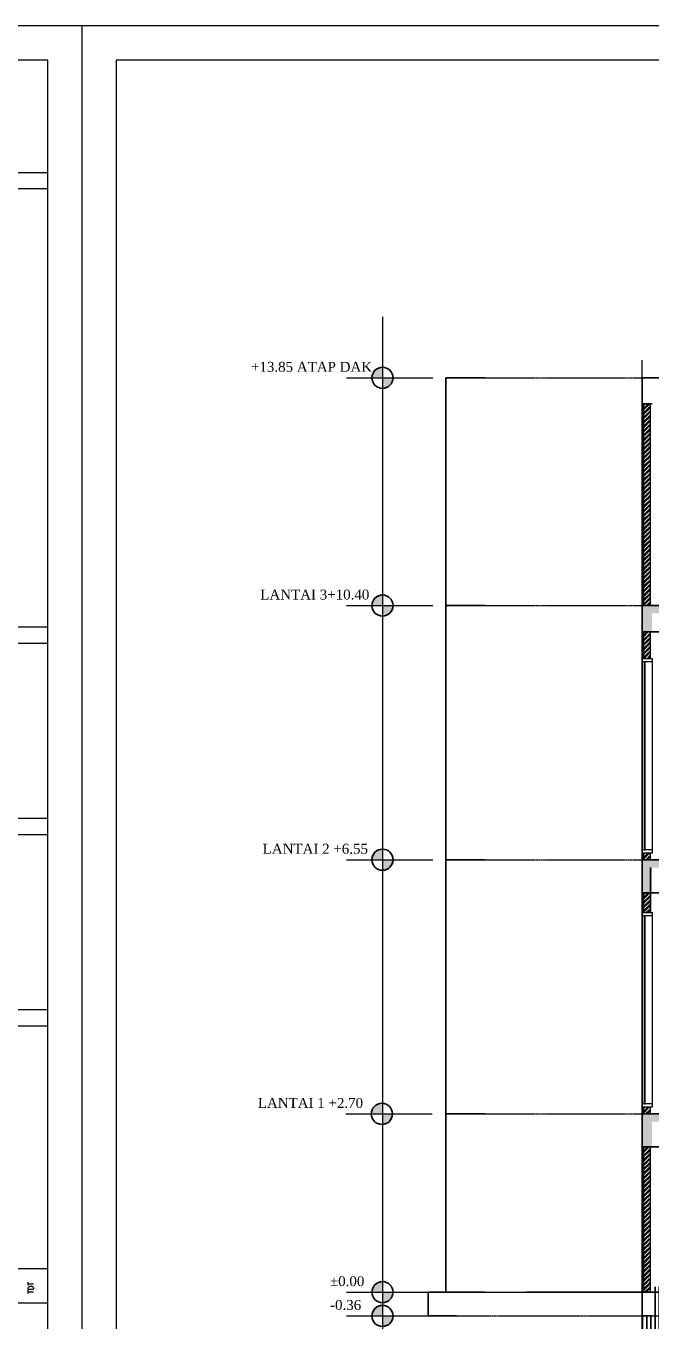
# Model space of a CAD drawing. Header units: millimetres. Extents: x -9564 to 494436, y -140371 to 4257.
# Drawn here: x 451587 to 461051, y -15362 to 4257 of the extents above; entities that cross this region are included whole.
import ezdxf
from ezdxf.enums import TextEntityAlignment as Align

# ---------------------------------------------------------------- set-up
doc = ezdxf.new("R2010")
doc.units = ezdxf.units.MM
doc.header["$MEASUREMENT"] = 0
doc.linetypes.add('DASHED2', pattern=[0.375, 0.25, -0.125])
doc.linetypes.add('HIDDEN2', pattern=[0.1875, 0.125, -0.0625])
doc.layers.get('DEFPOINTS').update_dxf_attribs({"lineweight": 18})
for name, color, linetype, lineweight in [('09-Arsiran', 8, 'Continuous', 5), ('8', 8, 'Continuous', 5), ('AS', 8, 'HIDDEN2', 5), ('DIM', 1, 'Continuous', 5), ('DINDING', 1, 'Continuous', 20), ('LEGEND', 1, 'DASHED2', 50), ('XR-KOP A3_MOZART$0$KOP-A1$0$A-GRSKOP', 1, 'Continuous', 5), ('XR-KOP A3_MOZART$0$KOP-A1$0$A-TXTKOP', 3, 'Continuous', 5)]:
    doc.layers.add(name, color=color, linetype=linetype, lineweight=lineweight)
doc.layers.add('ht', color=14, linetype='Continuous')
doc.layers.add('TEXT', color=4, linetype='Continuous')
doc.styles.get("Standard").update_dxf_attribs({"font": 'arial.ttf'})
doc.styles.add('style1', font='times.ttf', dxfattribs={"height": 0.15})
doc.styles.add('style2', font='times.ttf', dxfattribs={"height": 0.18})
doc.styles.add('XR-KOP A3_MOZART$0$KOP-A1$0$ROMANS', font='romans.shx', dxfattribs={"height": 200})
doc.dimstyles.new('ISO-25', dxfattribs={"dimtxt": 0.18, "dimasz": 0.12, "dimexe": 0.1, "dimexo": 0.1, "dimgap": 0.0625, "dimtad": 1, "dimtoh": 1, "dimdec": 0, "dimlfac": 1000, "dimtxsty": 'style2', "dimblk": 'ARCHTICK', "dimcen": 0.15, "dimclrd": 1, "dimclre": 1, "dimclrt": 4, "dimadec": 0, "dimazin": 0, "dimtfac": 1, "dimtdec": 0, "dimtmove": 0, "dimatfit": 3, "dimldrblk": 'OBLIQUE', "dimfxl": 1, "dimarcsym": 0})
pattern_1 = [(95, (334578.1, -139278.485), (28.018925, 23.5106715), [3.809999, -41.909992]), (40, (334578.1, -139278.485), (-32.0036846, 22.0353416), [3.0479994, -33.5281105]), (145.451445, (334580.434, -139276.525), (-3.984759, 45.546012), [3.238001, -35.618042]), (91.1842, (334570.915, -139271.3), (44.28204, 32.390676), [5.714999, -62.864988]), (141.635558, (334574.605, -139268.6), (-1.417323, 68.56534), [4.857004, -53.427112]), (36.18415, (334570.915, -139271.3), (-1.417323, 68.56534), [4.571993, -50.291937]), (66, (334576.303, -139269.504), (35.903989, 6.9790285), [3.809999, -41.909992]), (11, (334576.303, -139269.504), (-17.307982, 34.788232), [3.0479994, -33.527994]), (116.451445, (334579.295, -139268.923), (18.596007, 41.767261), [3.238001, -35.617981]), (82.5, (334578.1, -139278.485), (-11.52109165, 12.3946804), [0, -33.1215938, 0, -34.0359936, 0, -33.6549937]), (52.5, (334578.1, -139278.485), (-4.7179446, 23.6173956), [0, -19.4055963, 0, -32.359594, 0, -12.8269976]), (12.5, (334570.089, -139286.495), (19.9855688, 18.3652357), [0, -12.6999976, 0, -39.6239925, 0, -52.57799]), (2.5, (334566.497, -139290.087), (17.3527776, 24.544474), [0, -16.509997, 0, -26.314395, 0, -37.337993])]

# ---------------------------------------------------------------- blocks, each defined once
blk = doc.blocks.new('hsdh')
at = {"layer": 'XR-KOP A3_MOZART$0$KOP-A1$0$A-GRSKOP', "linetype": 'Continuous', "lineweight": 5}
for p, q in [((140385, 80618), (145017, 80618)), ((140385, 74466), (145017, 74466)), ((140385, 74244), (145017, 74244)), ((140385, 71876), (145017, 71876)), ((140385, 71654), (145017, 71654)), ((140385, 69286), (145017, 69286)), ((140385, 69063), (145017, 69063)), ((140385, 65781), (145017, 65781)), ((140385, 65781), (145017, 65781)), ((140385, 65317), (145017, 65317))]:
    blk.add_line(p, q, dxfattribs=at)
at = {"layer": 'XR-KOP A3_MOZART$0$KOP-A1$0$A-GRSKOP', "color": 0, "linetype": 'Continuous', "lineweight": 5}
blk.add_lwpolyline([(145480, 82601), (107945, 82601), (107945, 56197), (145480, 56197)], close=True, dxfattribs=at)
at = {"layer": 'XR-KOP A3_MOZART$0$KOP-A1$0$A-GRSKOP', "color": 5, "linetype": 'Continuous', "lineweight": 5}
blk.add_lwpolyline([(145017, 82138), (108409, 82138), (108409, 56660), (145017, 56660)], close=True, dxfattribs=at)
at = {"layer": 'XR-KOP A3_MOZART$0$KOP-A1$0$A-GRSKOP', "linetype": 'Continuous', "lineweight": 5}
blk.add_lwpolyline([(145017, 80396), (140385, 80396)], dxfattribs=at)
at = {"layer": 'XR-KOP A3_MOZART$0$KOP-A1$0$A-TXTKOP', "lineweight": 5, "style": 'XR-KOP A3_MOZART$0$KOP-A1$0$ROMANS'}
blk.add_text('TDT', height=69.5, rotation=90, dxfattribs=at).set_placement((144822, 65440))
blk = doc.blocks.new('_ArchTick')
at = {"color": 0, "linetype": 'ByBlock', "const_width": 0.15}
blk.add_lwpolyline([(-0.5, -0.5), (0.5, 0.5)], dxfattribs=at)
blk = doc.blocks.new('*D835')
at = {"color": 1, "lineweight": -2, "transparency": 16777216}
for p, q in [((458533, -12224), (457945, -12224)), ((457945, -14924), (457945, -12224)), ((458533, -14924), (457945, -14924))]:
    blk.add_line(p, q, dxfattribs=at)
at = {"layer": 'DEFPOINTS', "color": 0, "transparency": 16777216}
for p in [(457945, -12224), (458533, -12224), (458533, -14924)]:
    blk.add_point(p, dxfattribs=at)
at = {"color": 1, "lineweight": -2, "transparency": 16777216, "xscale": 0.12, "yscale": 0.12, "zscale": 0.12}
for p, rotation in [((457945, -12224), 90), ((457945, -14924), 270)]:
    blk.add_blockref('_ArchTick', p, dxfattribs=dict(at, rotation=rotation))
at = {"color": 4, "transparency": 16777216, "insert": (457945, -13574), "char_height": 0.18, "attachment_point": 5, "rotation": 90, "style": 'style2'}
blk.add_mtext('2699999', dxfattribs=at)
blk = doc.blocks.new('_Oblique')
at = {"color": 0, "linetype": 'ByBlock', "lineweight": -2}
blk.add_line((-0.5, -0.5), (0.5, 0.5), dxfattribs=at)
blk = doc.blocks.new('*D836')
at = {"color": 1, "lineweight": -2, "transparency": 16777216}
for p, q in [((458533, -8374), (457945, -8374)), ((457945, -8374), (457945, -12224)), ((458533, -12224), (457945, -12224))]:
    blk.add_line(p, q, dxfattribs=at)
at = {"layer": 'DEFPOINTS', "color": 0, "transparency": 16777216}
for p in [(458533, -8374), (457945, -12224), (458533, -12224)]:
    blk.add_point(p, dxfattribs=at)
at = {"color": 1, "lineweight": -2, "transparency": 16777216, "xscale": 0.12, "yscale": 0.12, "zscale": 0.12}
for p, rotation in [((457945, -8374), 90), ((457945, -12224), 270)]:
    blk.add_blockref('_ArchTick', p, dxfattribs=dict(at, rotation=rotation))
at = {"color": 4, "transparency": 16777216, "insert": (457945, -10299), "char_height": 0.18, "attachment_point": 5, "rotation": 90, "style": 'style2'}
blk.add_mtext('3849999', dxfattribs=at)
blk = doc.blocks.new('*D837')
at = {"color": 1, "lineweight": -2, "transparency": 16777216}
for p, q in [((458533, -4524), (457945, -4524)), ((457945, -8374), (457945, -4524)), ((458533, -8374), (457945, -8374))]:
    blk.add_line(p, q, dxfattribs=at)
at = {"layer": 'DEFPOINTS', "color": 0, "transparency": 16777216}
for p in [(457945, -4524), (458533, -4524), (458533, -8374)]:
    blk.add_point(p, dxfattribs=at)
at = {"color": 1, "lineweight": -2, "transparency": 16777216, "xscale": 0.12, "yscale": 0.12, "zscale": 0.12}
for p, rotation in [((457945, -4524), 90), ((457945, -8374), 270)]:
    blk.add_blockref('_ArchTick', p, dxfattribs=dict(at, rotation=rotation))
at = {"color": 4, "transparency": 16777216, "insert": (457945, -6449), "char_height": 0.18, "attachment_point": 5, "rotation": 90, "style": 'style2'}
blk.add_mtext('3849999', dxfattribs=at)
blk = doc.blocks.new('*D838')
at = {"color": 1, "lineweight": -2, "transparency": 16777216}
for p, q in [((458533, -1074), (457945, -1074)), ((457945, -4524), (457945, -1074)), ((458533, -4524), (457945, -4524))]:
    blk.add_line(p, q, dxfattribs=at)
at = {"layer": 'DEFPOINTS', "color": 0, "transparency": 16777216}
for p in [(457945, -1074), (458533, -1074), (458533, -4524)]:
    blk.add_point(p, dxfattribs=at)
at = {"color": 1, "lineweight": -2, "transparency": 16777216, "xscale": 0.12, "yscale": 0.12, "zscale": 0.12}
for p, rotation in [((457945, -1074), 90), ((457945, -4524), 270)]:
    blk.add_blockref('_ArchTick', p, dxfattribs=dict(at, rotation=rotation))
at = {"color": 4, "transparency": 16777216, "insert": (457945, -2799), "char_height": 0.18, "attachment_point": 5, "rotation": 90, "style": 'style2'}
blk.add_mtext('3449999', dxfattribs=at)
blk = doc.blocks.new('A$C459A4C15')
at = {"layer": 'ht'}
h = blk.add_hatch(color=256, dxfattribs=at)
h.paths.add_polyline_path([(0, 0.0801), (0, 0), (-0.0801, 0, -0.414214)])
h.paths.add_polyline_path([(0, 0), (0.0801, 0, -0.414214), (0, -0.0801)])
blk.add_circle((0, 0), 0.0801, dxfattribs=at)
blk = doc.blocks.new('*D952')
at = {"color": 1, "lineweight": -2, "transparency": 16777216}
for p, q in [((458372, -14924), (457679, -14924)), ((457679, -14924), (457679, -15284)), ((458106, -15284), (457679, -15284))]:
    blk.add_line(p, q, dxfattribs=at)
at = {"layer": 'DEFPOINTS', "color": 0, "transparency": 16777216}
for p in [(458372, -14924), (457679, -15284), (458106, -15284, 0)]:
    blk.add_point(p, dxfattribs=at)
at = {"color": 1, "lineweight": -2, "transparency": 16777216, "xscale": 0.12, "yscale": 0.12, "zscale": 0.12}
for p, rotation in [((457679, -14924), 90), ((457679, -15284), 270)]:
    blk.add_blockref('_ArchTick', p, dxfattribs=dict(at, rotation=rotation))
at = {"color": 4, "transparency": 16777216, "insert": (457679, -15104), "char_height": 0.18, "attachment_point": 5, "rotation": 90, "style": 'style2'}
blk.add_mtext('360000', dxfattribs=at)
blk = doc.blocks.new('HDRHRD')
at = {"layer": '09-Arsiran'}
for p, q in [((664.718, 150.089), (664.718, 149.933)), ((666.118, 150.089), (666.118, 149.933)), ((667.618, 150.097), (667.618, 149.941)), ((669.268, 150.089), (669.268, 149.933)), ((671.868, 150.089), (671.868, 149.933)), ((674.068, 150.089), (674.068, 149.933)), ((675.368, 150.089), (675.368, 149.933)), ((677.168, 150.089), (677.168, 149.933)), ((678.568, 150.089), (678.568, 149.933)), ((682.518, 150.089), (682.518, 149.933)), ((664.329, 149.7), (664.484, 149.7)), ((664.952, 149.7), (665.107, 149.7)), ((665.729, 149.7), (665.884, 149.7)), ((666.352, 149.7), (666.507, 149.7)), ((667.018, 149.74), (667.018, 149.584)), ((667.229, 149.707), (667.384, 149.707)), ((667.852, 149.707), (668.007, 149.707)), ((668.879, 149.7), (669.034, 149.7)), ((669.502, 149.7), (669.657, 149.7)), ((671.479, 149.7), (671.634, 149.7)), ((672.102, 149.7), (672.257, 149.7)), ((673.679, 149.7), (673.834, 149.7)), ((674.302, 149.7), (674.457, 149.7)), ((674.979, 149.7), (675.134, 149.7)), ((675.602, 149.7), (675.757, 149.7)), ((676.779, 149.7), (676.934, 149.7)), ((677.402, 149.7), (677.557, 149.7)), ((678.257, 149.7), (678.334, 149.7)), ((678.802, 149.7), (678.957, 149.7)), ((682.129, 149.7), (682.284, 149.7)), ((682.752, 149.7), (682.907, 149.7)), ((668.488, 149.515), (668.488, 149.36)), ((677.868, 149.515), (677.868, 149.36)), ((664.718, 149.466), (664.718, 149.31)), ((666.118, 149.466), (666.118, 149.31)), ((666.629, 149.351), (666.784, 149.351)), ((667.252, 149.351), (667.407, 149.351)), ((667.618, 149.474), (667.618, 149.318)), ((668.488, 149.461), (668.488, 149.305)), ((669.268, 149.466), (669.268, 149.31)), ((671.868, 149.466), (671.868, 149.31)), ((674.068, 149.466), (674.068, 149.31)), ((675.368, 149.466), (675.368, 149.31)), ((677.168, 149.472), (677.168, 149.317)), ((678.568, 149.466), (678.568, 149.31)), ((682.518, 149.466), (682.518, 149.31)), ((667.018, 149.117), (667.018, 148.961)), ((677.479, 149.126), (677.634, 149.126)), ((678.102, 149.126), (678.257, 149.126)), ((668.099, 149.072), (668.254, 149.072)), ((668.722, 149.072), (668.877, 149.072)), ((668.488, 148.854), (668.488, 148.698)), ((668.488, 148.838), (668.488, 148.682)), ((677.868, 148.893), (677.868, 148.737))]:
    blk.add_line(p, q, dxfattribs=at)
for centre in [(664.718, 149.7), (666.118, 149.7), (667.618, 149.707), (669.268, 149.7), (671.868, 149.7), (674.068, 149.7), (675.368, 149.7), (677.168, 149.7), (678.568, 149.7), (682.518, 149.7), (667.018, 149.351), (668.488, 149.072), (677.868, 149.126)]:
    blk.add_circle(centre, 0.311, dxfattribs=at)
at = {"layer": 'AS'}
for p, q in [((664.718, 150.089), (664.718, 168.018)), ((666.118, 150.089), (666.118, 168.018)), ((667.018, 149.515), (667.018, 168.018)), ((667.618, 150.089), (667.618, 168.018)), ((668.488, 149.515), (668.488, 168.018)), ((669.268, 150.089), (669.268, 168.018)), ((671.868, 150.089), (671.868, 168.018)), ((674.068, 150.089), (674.068, 168.018)), ((675.368, 150.089), (675.368, 168.018)), ((677.168, 150.089), (677.168, 168.018)), ((677.868, 149.515), (677.868, 168.018)), ((678.568, 150.089), (678.568, 168.018)), ((682.518, 150.089), (682.518, 168.018))]:
    blk.add_line(p, q, dxfattribs=at)
at = {"layer": '09-Arsiran', "color": 2, "attachment_point": 1}
for s, insert, char_height in [('13', (664.567, 149.827), 0.2281), ('12', (665.962, 149.827), 0.2281), ('10', (667.465, 149.834), 0.2281), ('8', (669.177, 149.827), 0.228), ('7', (671.806, 149.827), 0.228), ('6', (674.006, 149.827), 0.228), ('5', (675.306, 149.827), 0.228), ('4', (677.106, 149.827), 0.228), ('2', (678.506, 149.827), 0.228), ('1', (682.456, 149.827), 0.228), ('11', (666.848, 149.478), 0.2281), ('9', (668.402, 149.199), 0.228), ('3', (677.806, 149.253), 0.228)]:
    blk.add_mtext_dynamic_manual_height_columns(s, width=0.05426, gutter_width=1.14, heights=[0], dxfattribs=dict(at, insert=insert, char_height=char_height))

msp = doc.modelspace()

# ---------------------------------------------------------------- hatches: boundary and pattern name
h = msp.add_hatch()
h.set_pattern_fill('ANSI32', color=8, scale=4.999999)
h.set_pattern_definition([(45, (334578.1, -139278.485), (-33.675954, 33.675954), []), (45, (334600.55, -139278.485), (-33.675954, 33.675954), [])])
h.paths.add_polyline_path([(473416.0226, -1473.5402), (473316.0226, -1473.5402), (473316.0226, -4523.5396), (473416.0226, -4523.5396)])
h.paths.add_polyline_path([(470316.0232, -1473.5402), (470216.0232, -1473.5402), (470216.0232, -4523.5396), (470316.0232, -4523.5396)])
h.paths.add_polyline_path([(468116.0236, -1473.5402), (468016.0236, -1473.5402), (468016.0236, -4523.5396), (468116.0236, -4523.5396)])
h.paths.add_polyline_path([(474116.0225, -4923.5396), (474016.0225, -4923.5396), (474016.0225, -5673.5394), (474116.0225, -5673.5394)])
h.paths.add_polyline_path([(470316.0232, -4923.5396), (470216.0232, -4923.5396), (470216.0232, -8373.5389), (470316.0232, -8373.5389)])
h.paths.add_polyline_path([(468116.0236, -4923.5396), (468016.0236, -4923.5396), (468016.0236, -8373.5389), (468116.0236, -8373.5389)])
h.paths.add_polyline_path([(461041.025, -12723.5381), (460941.025, -12723.5381), (460941.025, -14923.5377), (461041.025, -14923.5377)])
h.paths.add_polyline_path([(464736.0243, -12723.5381), (464636.0244, -12723.5381), (464636.0244, -14843.5377), (464736.0243, -14843.5377)])
h.paths.add_polyline_path([(468116.0236, -8923.5388), (468016.0236, -8923.5388), (468016.0236, -12223.5382), (468116.0236, -12223.5382)])
h.paths.add_polyline_path([(461041.025, -1466.238), (460941.025, -1466.238), (460941.025, -4523.5396), (461041.025, -4523.5396)])
h.paths.add_polyline_path([(461041.025, -8273.5389), (460941.025, -8273.5389), (460941.025, -8373.5389), (461041.025, -8373.5389)])
h.paths.add_polyline_path([(460941.025, -5323.5395), (461041.025, -5323.5395), (461041.025, -4923.5396), (460941.025, -4923.5396)])
h.paths.add_polyline_path([(460941.025, -9173.5388), (461041.025, -9173.5388), (461041.025, -8873.5388), (460941.025, -8873.5388)])
h.paths.add_polyline_path([(474016.0225, -9523.5387), (474116.0225, -9523.5387), (474116.0225, -8873.5388), (474016.0225, -8873.5388)])
h = msp.add_hatch()
h.set_pattern_fill('ANSI32', color=8, scale=4.999999)
h.set_pattern_definition([(45, (-203801.84, -168824.07), (-33.675954, 33.675954), []), (45, (-203779.39, -168824.07), (-33.675954, 33.675954), [])])
h.paths.add_polyline_path([(461041.025, -12123.5382), (460941.025, -12123.5382), (460941.025, -12223.5382), (461041.025, -12223.5382)])
h = msp.add_hatch()
h.set_pattern_fill('ANSI31', color=8, scale=19.999996, angle=45)
h.set_pattern_definition([(90, (332778.32, -139278.485), (-63.499988, 0), [])])
h.paths.add_polyline_path([(478566.0217, -14923.5377), (480816.0212, -14923.5377), (480816.0212, -15483.5376), (478566.0217, -15483.5376)])
h.paths.add_polyline_path([(478086.0218, -14923.5377), (478566.0217, -14923.5377), (478566.0217, -15483.5376), (478086.0218, -15483.5376)])
h.paths.add_polyline_path([(476146.0222, -14923.5377), (478086.0218, -14923.5377), (478086.0218, -15483.5376), (476146.0222, -15483.5376)])
h.paths.add_polyline_path([(474141.0225, -14923.5377), (476146.0222, -14923.5377), (476146.0222, -15483.5376), (460916.025, -15483.5376), (460916.025, -15283.5376), (470230.7929, -15283.5376), (470341.0232, -15283.5376), (474141.0225, -15283.5376)])
h.paths.add_polyline_path([(464761.0243, -14843.5377), (467991.0236, -14843.5377), (467991.0236, -15283.5376), (464761.0243, -15283.5376)])
h.paths.add_polyline_path([(461066.025, -14843.5377), (464611.0244, -14843.5377), (464611.0244, -15283.5376), (461066.025, -15283.5376)])
h.paths.add_polyline_path([(473991.0225, -14923.5377), (470341.0232, -14923.5377), (470341.0232, -14843.5377), (467991.0236, -14843.5377), (467991.0236, -15283.5376), (473991.0225, -15283.5376)])
at = {"layer": 'DIM', "true_color": 0x636466}
h = msp.add_hatch(dxfattribs=at)
h.set_pattern_fill('AR-CONC', color=251, scale=0.2, angle=45)
h.set_pattern_definition(pattern_1)
h.paths.add_polyline_path([(474141.0225, -4523.5396), (460916.025, -4523.5396), (460916.025, -4923.5396), (461066.025, -4923.5396), (461066.025, -4643.5396), (467991.0236, -4643.5396), (467991.0236, -4923.5396), (468141.0236, -4923.5396), (468141.0236, -4643.5396), (470191.0232, -4643.5396), (470191.0232, -4923.5396), (470341.0232, -4923.5396), (470341.0232, -4643.5396), (473991.0225, -4643.5396), (473991.0225, -4923.5396), (474141.0225, -4923.5396)])
h = msp.add_hatch(dxfattribs=at)
h.set_pattern_fill('AR-CONC', color=251, scale=0.2, angle=45)
h.set_pattern_definition(pattern_1)
h.paths.add_polyline_path([(474080.4071, -8373.5389), (460916.025, -8373.5389), (460916.025, -8873.5388), (461066.025, -8873.5388), (461066.025, -8493.5389), (467991.0236, -8493.5389), (467991.0236, -8873.5388), (468141.0236, -8873.5388), (468141.0236, -8493.5389), (470191.0232, -8493.5389), (470191.0232, -8873.5388), (470341.0232, -8873.5388), (470341.0232, -8493.5389), (473991.0225, -8493.5389), (473991.0225, -8873.5388), (474141.0225, -8873.5388), (474141.0225, -8493.5389), (474491.0224, -8493.5389), (474491.0224, -8873.5388), (474566.0224, -8873.5388), (474566.0224, -9173.5388), (474641.0224, -9173.5388), (474641.0224, -8373.5389), (474141.0225, -8373.5389)])
h = msp.add_hatch(dxfattribs=at)
h.set_pattern_fill('AR-CONC', color=251, scale=0.2, angle=45)
h.set_pattern_definition([(95, (332778.32, -139278.485), (28.018925, 23.5106715), [3.809999, -41.909992]), (40, (332778.32, -139278.485), (-32.0036846, 22.0353416), [3.0479994, -33.5281105]), (145.451445, (332780.656, -139276.525), (-3.984759, 45.546012), [3.238001, -35.618042]), (91.1842, (332771.137, -139271.3), (44.28204, 32.390676), [5.714999, -62.864988]), (141.635558, (332774.827, -139268.6), (-1.417323, 68.56534), [4.857004, -53.427112]), (36.18415, (332771.137, -139271.3), (-1.417323, 68.56534), [4.571993, -50.291937]), (66, (332776.525, -139269.504), (35.903989, 6.9790285), [3.809999, -41.909992]), (11, (332776.525, -139269.504), (-17.307982, 34.788232), [3.0479994, -33.527994]), (116.451445, (332779.517, -139268.923), (18.596007, 41.767261), [3.238001, -35.617981]), (82.5, (332778.321, -139278.485), (-11.52109165, 12.3946804), [0, -33.1215938, 0, -34.0359936, 0, -33.6549937]), (52.5, (332778.321, -139278.485), (-4.7179446, 23.6173956), [0, -19.4055963, 0, -32.359594, 0, -12.8269976]), (12.5, (332770.311, -139286.495), (19.9855688, 18.3652357), [0, -12.6999976, 0, -39.6239925, 0, -52.57799]), (2.5, (332766.719, -139290.087), (17.3527776, 24.544474), [0, -16.509997, 0, -26.314395, 0, -37.337993])])
h.paths.add_polyline_path([(460916.025, -12223.5382), (468141.0236, -12223.5382), (468141.0236, -12723.5381), (468136.0237, -12723.5381), (467991.0236, -12723.5381), (467991.0236, -12343.5382), (464761.0243, -12343.5382), (464761.0243, -12723.5381), (464611.0244, -12723.5381), (464611.0244, -12343.5382), (461066.025, -12343.5382), (461066.025, -12723.5381), (460916.025, -12723.5381)])

# ---------------------------------------------------------------- linework, layer by layer
for p, q in [((460916.025, -15483.5376), (460916.025, -1073.5403)), ((467991.0236, -1073.5403), (460916.025, -1073.5403)), ((461066.025, -1466.238), (460916.025, -1466.238)), ((460916.025, -4523.5396), (474841.0216, -4523.5396)), ((460916.025, -4923.5396), (464766.0231, -4923.5396)), ((460916.025, -8373.5389), (474828.5224, -8373.5389)), ((461041.025, -9173.5388), (461041.025, -8493.5389)), ((460916.025, -8873.5388), (468141.0236, -8873.5388)), ((474141.0225, -12223.5382), (460916.025, -12223.5382)), ((460916.025, -15483.5376), (460916.025, -12343.5382)), ((470196.0234, -12723.5381), (460916.025, -12723.5381)), ((460916.025, -14923.5377), (459163.095, -14923.5377, 0)), ((464611.0244, -14923.5377), (460916.025, -14923.5377)), ((461066.025, -15283.5376), (460916.025, -15283.5376))]:
    msp.add_line(p, q)
at = {"layer": '8'}
for p, q in [((460941.025, -4523.5396), (460941.025, -1466.238)), ((461041.025, -4523.5396), (461041.025, -1466.238)), ((460941.025, -5323.5395), (460941.025, -4923.5396)), ((461041.025, -5323.5395), (461041.025, -4923.5396)), ((460941.025, -8373.5389), (460941.025, -8273.5389)), ((461041.025, -8373.5389), (461041.025, -8273.5389)), ((460941.025, -9173.5388), (460941.025, -8873.5388)), ((461041.025, -9173.5388), (461041.025, -8873.5388)), ((460941.025, -12223.5382), (460941.025, -12123.5382)), ((461041.025, -12223.5382), (461041.025, -12123.5382)), ((460941.025, -14923.5377), (460941.025, -12723.5381)), ((461041.025, -14923.5377), (461041.025, -12723.5381))]:
    msp.add_line(p, q, dxfattribs=at)
at = {"layer": 'AS'}
for p, q in [((460916.025, -15874.9501), (460916.025, -805.9211)), ((458532.627, -1073.5403), (482486.7168, -1073.5403)), ((458532.627, -4523.5396, 0), (482486.7168, -4523.5396, 0)), ((458532.627, -8373.5389, 0), (482486.7168, -8373.5389, 0)), ((458532.627, -12223.5382, 0), (460916.025, -12223.5382)), ((458532.627, -14923.5377, 0), (464611.0244, -14923.5377, 0)), ((457748.4859, -15283.5376, 0), (470230.7929, -15283.5376, 0))]:
    msp.add_line(p, q, dxfattribs=at)
at = {"layer": 'DIM', "color": 1, "linetype": 'ByBlock'}
for p, q in [((456984.8153, -151.1836), (456984.8153, -15537.5538)), ((456440.2836, -1073.5403, 0), (457748.4859, -1073.5403, 0)), ((456440.2836, -4523.5396), (457748.4859, -4523.5396)), ((456440.2836, -8373.5389, 0), (457748.4859, -8373.5389, 0)), ((456431.2895, -12223.5382), (457739.4918, -12223.5382)), ((456440.2836, -14923.5377), (457748.4859, -14923.5377)), ((456440.2836, -15283.5376, 0), (457748.4859, -15283.5376, 0))]:
    msp.add_line(p, q, dxfattribs=at)
at = {"layer": 'DINDING'}
for p, q in [((461066.025, -5373.5395), (460916.025, -5373.5395)), ((461066.025, -8223.539), (460916.025, -8223.539)), ((461066.025, -9223.5388, 0), (460916.025, -9223.5388, 0)), ((461066.025, -12073.5382, 0), (460916.025, -12073.5382, 0))]:
    msp.add_line(p, q, dxfattribs=at)
for points in [[(461066.025, -8273.5389), (460916.025, -8273.5389), (460916.025, -5323.5395), (461066.025, -5323.5395)], [(460947.1775, -8223.539), (460960.0268, -8223.539), (460960.0268, -5373.5395), (460947.1775, -5373.5395)], [(461066.025, -12123.5382), (460916.025, -12123.5382), (460916.025, -9173.5388), (461066.025, -9173.5388)], [(460947.1775, -12073.5382), (460960.0268, -12073.5382), (460960.0268, -9223.5388), (460947.1775, -9223.5388)]]:
    msp.add_lwpolyline(points, close=True, dxfattribs=at)

# ---------------------------------------------------------------- block references
for name, p, xscale, yscale, zscale in [('A$C459A4C15', (456984.8153, -1073.5403, 0), 1999.999623816605, 1999.999623816605, 1999.999623816605), ('HDRHRD', (-203801.8411, -168824.0698), 999.9998119083025, 999.9998119083025, 999.9998119083025), ('A$C459A4C15', (456984.8153, -4523.5396), 1999.999623816605, 1999.999623816605, 1999.999623816605), ('A$C459A4C15', (456984.8153, -8373.5389, 0), 1999.999623816605, 1999.999623816605, 1999.999623816605), ('A$C459A4C15', (456975.8212, -12223.5382), 1999.999623816605, 1999.999623816605, 1999.999623816605), ('A$C459A4C15', (456984.8153, -14923.5377), 1999.999623816605, 1999.999623816605, 1999.999623816605), ('A$C459A4C15', (456984.8153, -15283.5376, 0), 1999.999623816605, 1999.999623816605, 1999.999623816605)]:
    msp.add_blockref(name, p, dxfattribs=dict(xscale=xscale, yscale=yscale, zscale=zscale))
at = {"layer": 'LEGEND', "xscale": 1.118963964633539, "yscale": 1.118963964633539, "zscale": 1.118963964633539}
for p in [(289648.9918, -88170.8627), (331648.9839, -88170.8627)]:
    msp.add_blockref('hsdh', p, dxfattribs=at)

# ---------------------------------------------------------------- texts
at = {"layer": 'TEXT', "style": 'style1'}
for s, height, p in [('+13.85 ATAP DAK', 149.999972, (456827.5527, -982.1227, 0)), ('LANTAI 3+10.40', 149.999972, (456785.8289, -4432.122)), ('LANTAI 2 +6.55', 149.999972, (456765.3015, -8282.1213, 0)), ('LANTAI 1 +2.70', 149.999972, (456691.4336, -12132.1206)), ('%%P0.00', 149.99997, (456710.8175, -14832.1201)), ('-0.36', 149.99997, (456663.0165, -15192.12, 0))]:
    msp.add_text(s, height=height, dxfattribs=at).set_placement(p, align=Align.RIGHT)

# ---------------------------------------------------------------- dimensions: what is measured, and where the dimension line sits
for base, p1, p2, picture, middle in [((457945.4942, -1073.5403), (458532.627, -4523.5396), (458532.627, -1073.5403), '*D838', (457945.3399, -2798.54)), ((457945.4942, -4523.5396), (458532.627, -8373.5389), (458532.627, -4523.5396), '*D837', (457945.3399, -6448.5393)), ((457945.4942, -12223.5382), (458532.627, -8373.5389), (458532.627, -12223.5382), '*D836', (457945.3399, -10298.5386)), ((457945.49425, -12223.5382), (458532.627, -14923.53769), (458532.627, -12223.5382), '*D835', (457945.33993, -13573.53795))]:
    dim = msp.add_linear_dim(base=base, p1=p1, p2=p2, angle=90, dimstyle='ISO-25')
    dim.commit()
    dim.dimension.update_dxf_attribs({"geometry": picture, "text_midpoint": middle})
dim = msp.add_linear_dim(base=(457679.3926, -15283.5376), p1=(458371.8837, -14923.5377), p2=(458105.7821, -15283.5376, 0), angle=90, dimstyle='ISO-25')
dim.commit()
dim.dimension.update_dxf_attribs({"geometry": '*D952', "text_midpoint": (457679.3926, -15103.5377), "dimtype": 160})

doc.saveas('drawing.dxf')
